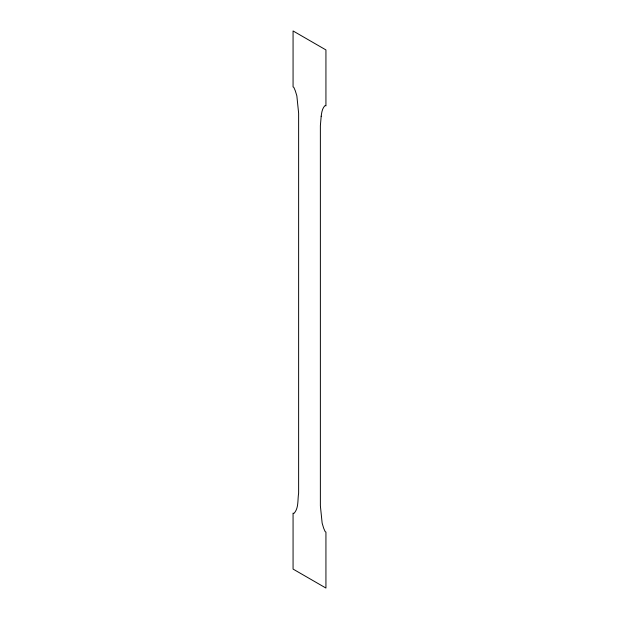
<?xml version="1.0" encoding="UTF-8"?>
<svg xmlns="http://www.w3.org/2000/svg" width="619" height="619" viewBox="0 0 619 619"><rect width="100%" height="100%" fill="white"/><g stroke="black" fill="none" stroke-linecap="round" stroke-linejoin="round"><path stroke-width="0.93" d="M321.184 116.225L320.371 125.765L320.371 505.785L322.151 523.14L323.644 528.146L325.168 531.628L325.934 532.077L325.934 588.05L293.066 569.078L293.066 513.105L293.832 513.538C298.938 508.292 297.484 499.873 298.629 493.235L298.629 113.215L296.849 95.86L295.317 90.838L293.832 87.356L293.066 86.923L293.066 30.95L325.934 49.922L325.934 105.895L325.168 105.454C322.22 108.178 321.71 112.434 321.184 116.225"/></g></svg>
